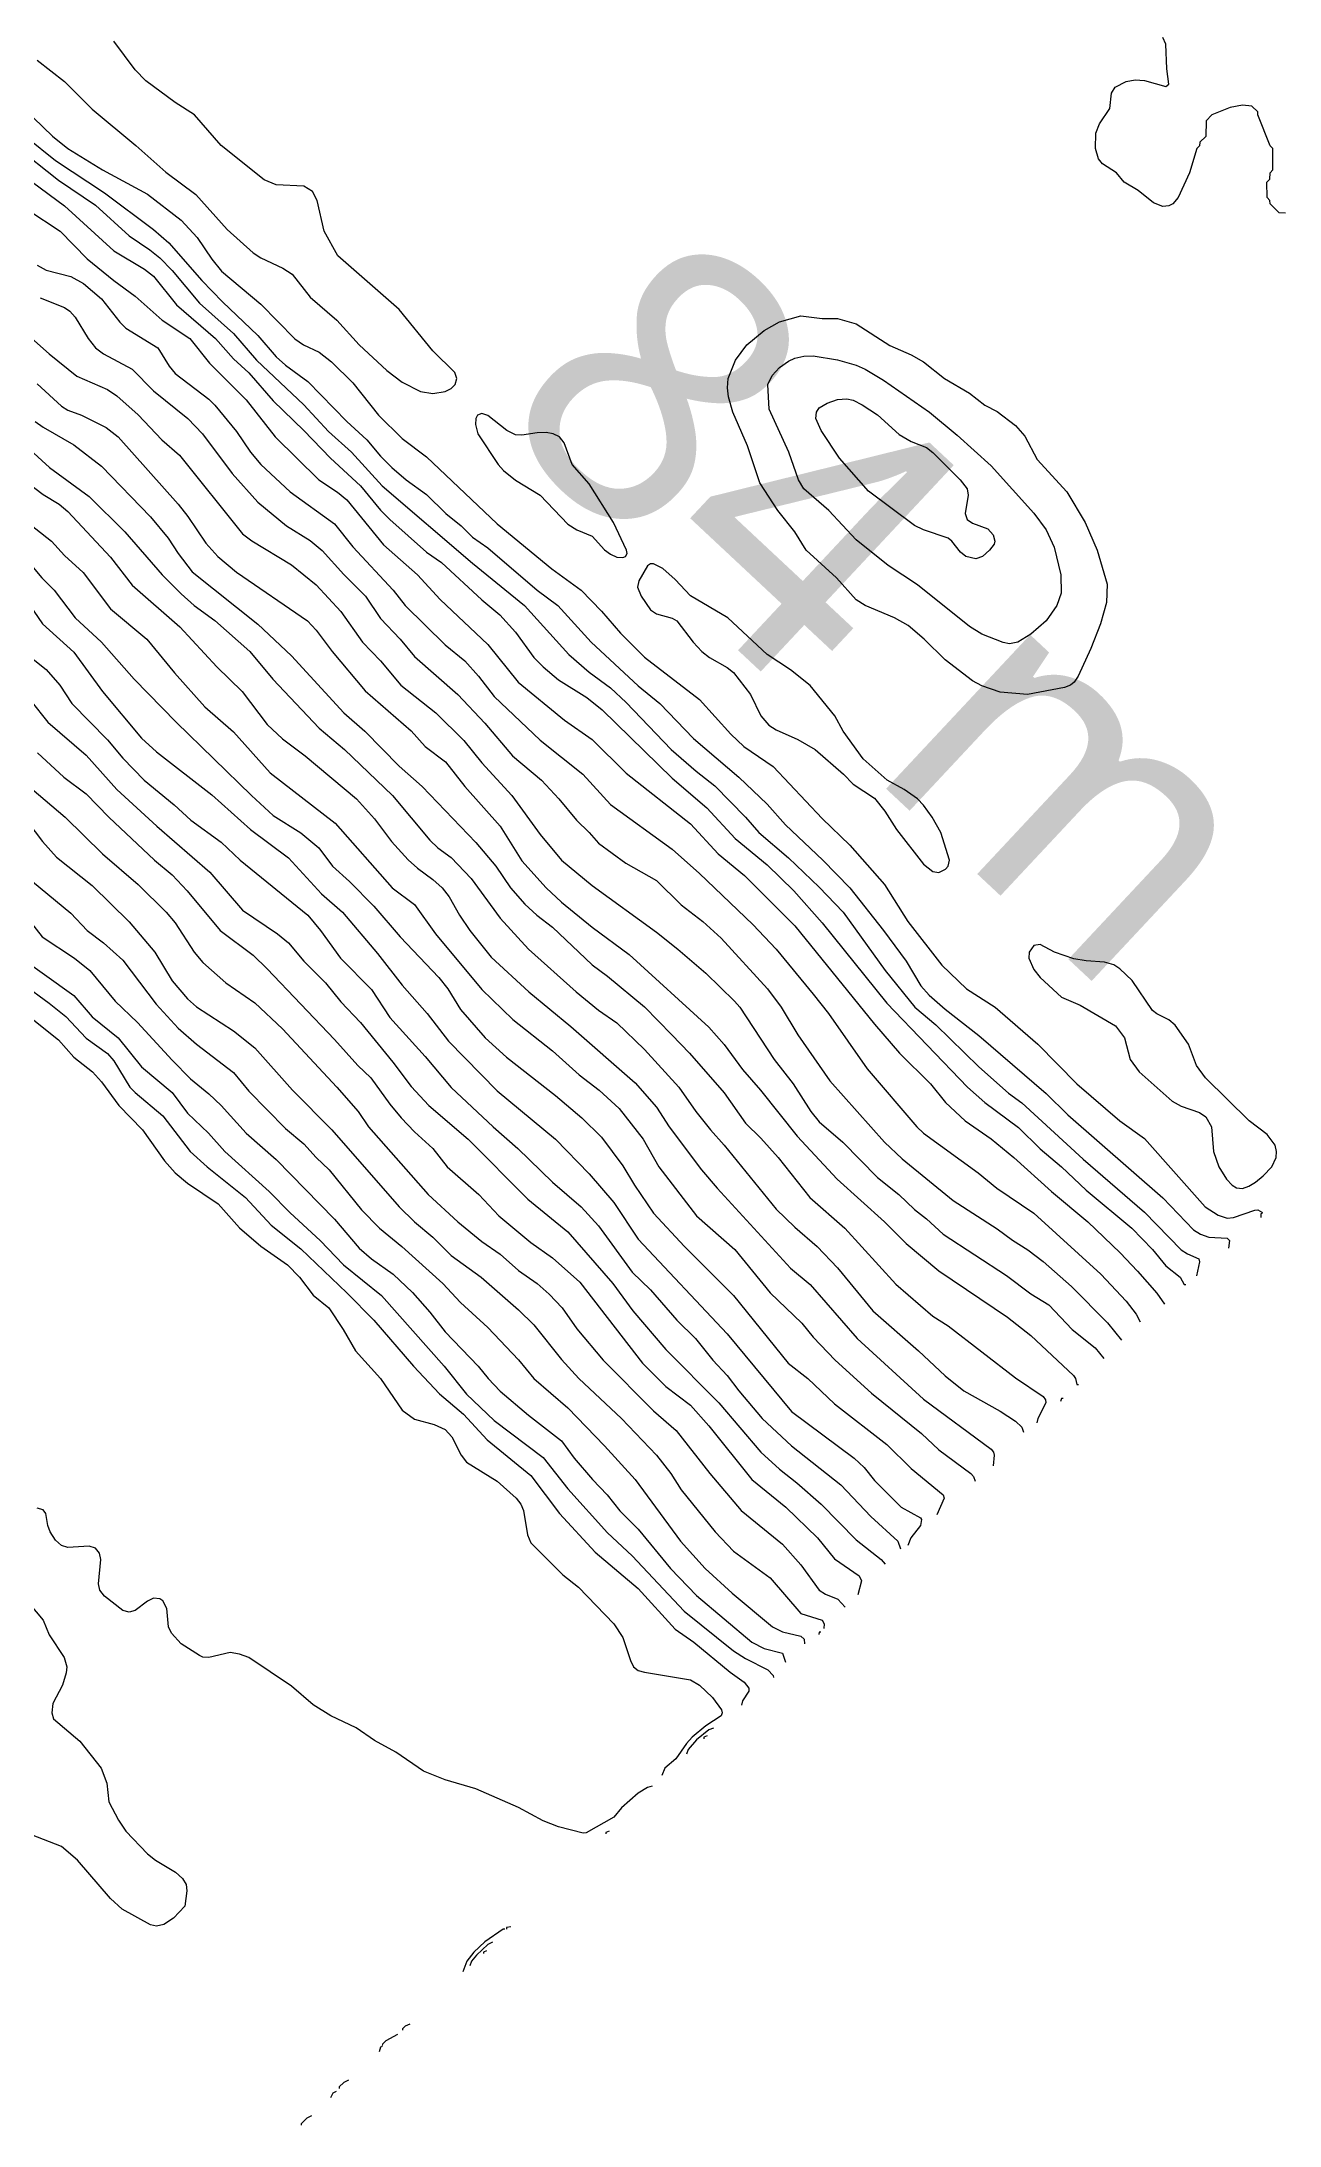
# Model space of a CAD drawing. Extents: x 474277 to 475042, y 254928 to 255625.
# Drawn here: x 474806.3 to 474837.3, y 254937.2 to 254989.3 of the extents above; entities that cross this region are included whole.
import ezdxf

# ---------------------------------------------------------------- set-up
doc = ezdxf.new("R2010")
doc.units = 0
doc.header["$MEASUREMENT"] = 0
doc.layers.add('BaseMapV2_DTM_export_MonNov09090547073261 — entities', color=1, linetype='CONTINUOUS')
doc.styles.get("Standard").update_dxf_attribs({"font": 'romans.shx'})

msp = doc.modelspace()

# ---------------------------------------------------------------- linework, layer by layer
at = {"layer": 'BaseMapV2_DTM_export_MonNov09090547073261 — entities', "color": 15, "linetype": 'Continuous', "true_color": 0xb7484b}
for points in [[(474816.431, 254980.562, 84), (474816.584, 254980.635, 84), (474816.682, 254980.735, 84), (474816.723, 254980.889, 84), (474816.678, 254981.042, 84), (474816.124, 254981.583, 84), (474815.281, 254982.614, 84), (474813.755, 254983.956, 84), (474813.408, 254984.569, 84), (474813.238, 254985.336, 84), (474813.118, 254985.566, 84), (474812.904, 254985.697, 84), (474812.214, 254985.732, 84), (474811.907, 254985.857, 84), (474810.837, 254986.716, 84), (474810.172, 254987.483, 84), (474809.683, 254987.792, 84), (474808.952, 254988.326, 84), (474808.686, 254988.606, 84), (474808.153, 254989.323, 84)], [(474837.44, 254985.025, 84.25), (474837.282, 254985.029, 84.25), (474837.057, 254985.256, 84.25), (474837.052, 254985.336, 84.25), (474836.978, 254985.413, 84.25), (474836.977, 254985.796, 84.25), (474837.049, 254985.873, 84.25), (474837.057, 254986.034, 84.25), (474837.125, 254986.103, 84.25), (474837.125, 254986.639, 84.25), (474837.057, 254986.708, 84.25), (474836.748, 254987.483, 84.25), (474836.747, 254987.559, 84.25), (474836.597, 254987.694, 84.25), (474836.367, 254987.718, 84.25), (474836.06, 254987.663, 84.25), (474835.602, 254987.483, 84.25), (474835.454, 254987.329, 84.25), (474835.446, 254986.942, 84.25), (474835.301, 254986.793, 84.25), (474835.293, 254986.708, 84.25), (474835.224, 254986.639, 84.25), (474835.044, 254986.026, 84.25), (474834.757, 254985.413, 84.25), (474834.623, 254985.259, 84.25), (474834.526, 254985.203, 84.25), (474834.373, 254985.19, 84.25), (474834.143, 254985.283, 84.25), (474833.76, 254985.589, 84.25), (474833.408, 254985.796, 84.25), (474833.218, 254986.026, 84.25), (474832.869, 254986.256, 84.25), (474832.763, 254986.377, 84.25), (474832.693, 254986.639, 84.25), (474832.7, 254987.023, 84.25), (474832.793, 254987.253, 84.25), (474833.046, 254987.636, 84.25), (474833.09, 254988.02, 84.25), (474833.183, 254988.173, 84.25), (474833.453, 254988.315, 84.25), (474833.683, 254988.359, 84.25), (474833.913, 254988.335, 84.25), (474834.45, 254988.192, 84.25), (474834.525, 254988.25, 84.25), (474834.47, 254988.633, 84.25), (474834.447, 254989.246, 84.25), (474834.373, 254989.415, 84.25)], [(474806.233, 254988.846, 84), (474806.923, 254988.316, 84), (474807.613, 254987.62, 84), (474808.703, 254986.716, 84), (474809.453, 254986.043, 84), (474810.199, 254985.489, 84), (474810.987, 254984.617, 84), (474811.638, 254984.032, 84), (474811.83, 254983.907, 84), (474812.38, 254983.649, 84), (474812.613, 254983.496, 84), (474813.057, 254982.918, 84), (474813.729, 254982.345, 84), (474814.282, 254981.732, 84), (474814.974, 254981.085, 84), (474815.357, 254980.795, 84), (474815.817, 254980.566, 84), (474816.124, 254980.516, 84), (474816.431, 254980.562, 84)], [(474805.236, 254987.508, 84.5), (474806.693, 254986.342, 84.5), (474807.92, 254985.53, 84.5), (474809.146, 254984.612, 84.5), (474809.53, 254984.283, 84.5), (474810.351, 254983.342, 84.5), (474810.865, 254982.806, 84.5), (474811.753, 254981.962, 84.5), (474812.214, 254981.432, 84.5), (474812.444, 254981.226, 84.5), (474812.999, 254980.812, 84.5), (474813.977, 254979.811, 84.5), (474814.476, 254979.355, 84.5), (474814.821, 254978.944, 84.5), (474815.102, 254978.665, 84.5), (474815.458, 254978.358, 84.5), (474815.971, 254977.988, 84.5), (474816.447, 254977.515, 84.5), (474816.835, 254977.208, 84.5), (474817.121, 254976.925, 84.5), (474817.504, 254976.655, 84.5), (474818.731, 254975.598, 84.5), (474819.247, 254975.215, 84.5), (474820.087, 254974.294, 84.5), (474821.261, 254973.204, 84.5), (474821.797, 254972.761, 84.5), (474822.641, 254971.89, 84.5), (474823.772, 254970.921, 84.5), (474824.482, 254970.252, 84.5), (474824.942, 254969.732, 84.5), (474825.876, 254968.85, 84.5), (474826.549, 254968.16, 84.5), (474827.392, 254967.087, 84.5), (474827.957, 254966.32, 84.5), (474828.326, 254965.707, 84.5), (474828.536, 254965.477, 84.5), (474828.929, 254965.126, 84.5), (474829.772, 254964.463, 84.5), (474831.459, 254963.013, 84.5), (474831.996, 254962.484, 84.5), (474834.373, 254960.411, 84.5), (474835.14, 254959.606, 84.5), (474835.312, 254959.496, 84.5), (474835.523, 254959.422, 84.5), (474835.983, 254959.397, 84.5), (474836.041, 254959.343, 84.5), (474836.015, 254959.151, 84.5)], [(474806.145, 254987.406, 84.25), (474806.616, 254986.948, 84.25), (474807.003, 254986.639, 84.25), (474807.87, 254986.103, 84.25), (474808.993, 254985.496, 84.25), (474809.837, 254984.848, 84.25), (474810.235, 254984.416, 84.25), (474810.603, 254983.868, 84.25), (474810.842, 254983.572, 84.25), (474811.83, 254982.746, 84.25), (474812.674, 254981.881, 84.25), (474812.894, 254981.732, 84.25), (474813.287, 254981.546, 84.25), (474813.594, 254981.303, 84.25), (474814.13, 254980.778, 84.25), (474814.765, 254979.969, 84.25), (474815.357, 254979.389, 84.25), (474815.971, 254978.927, 84.25), (474817.734, 254977.257, 84.25), (474819.1, 254976.135, 84.25), (474819.834, 254975.598, 84.25), (474820.341, 254975.076, 84.25), (474820.813, 254974.525, 84.25), (474821.415, 254973.924, 84.25), (474822.795, 254972.866, 84.25), (474823.573, 254971.994, 84.25), (474823.898, 254971.687, 84.25), (474824.635, 254971.191, 84.25), (474825.862, 254969.886, 84.25), (474826.552, 254969.22, 84.25), (474827.419, 254968.237, 84.25), (474827.998, 254967.317, 84.25), (474828.852, 254966.223, 84.25), (474829.466, 254965.631, 84.25), (474830.182, 254965.17, 84.25), (474831.252, 254964.25, 84.25), (474832.223, 254963.253, 84.25), (474833.299, 254962.333, 84.25), (474833.913, 254961.887, 84.25), (474835.435, 254960.186, 84.25), (474835.753, 254959.973, 84.25), (474835.983, 254959.898, 84.25), (474836.136, 254959.917, 84.25), (474836.673, 254960.101, 84.25), (474836.75, 254960.108, 84.25), (474836.865, 254960.037, 84.25)], [(474805.678, 254986.716, 84.75), (474806.77, 254985.846, 84.75), (474807.69, 254985.221, 84.75), (474808.533, 254984.453, 84.75), (474809.055, 254984.109, 84.75), (474809.3, 254983.903, 84.75), (474809.607, 254983.592, 84.75), (474810.297, 254982.772, 84.75), (474811.14, 254982.015, 84.75), (474811.72, 254981.349, 84.75), (474812.904, 254980.23, 84.75), (474813.517, 254979.566, 84.75), (474814.091, 254979.048, 84.75), (474814.857, 254978.205, 84.75), (474817.121, 254976.272, 84.75), (474818.42, 254975.215, 84.75), (474819.529, 254973.988, 84.75), (474820.034, 254973.544, 84.75), (474820.571, 254973.155, 84.75), (474820.955, 254972.793, 84.75), (474822.087, 254971.611, 84.75), (474822.706, 254971.074, 84.75), (474823.178, 254970.71, 84.75), (474823.945, 254969.92, 84.75), (474824.271, 254969.541, 84.75), (474825.018, 254968.908, 84.75), (474825.785, 254968.171, 84.75), (474826.379, 254967.547, 84.75), (474827.433, 254966.09, 84.75), (474828.172, 254965.17, 84.75), (474828.699, 254964.728, 84.75), (474829.772, 254963.684, 84.75), (474830.518, 254963.023, 84.75), (474830.846, 254962.78, 84.75), (474832.379, 254961.371, 84.75), (474833.913, 254960.049, 84.75), (474834.833, 254959.111, 84.75), (474834.986, 254959.004, 84.75), (474835.276, 254958.883, 84.75), (474835.293, 254958.806, 84.75), (474835.213, 254958.461, 84.75)], [(474806.121, 254985.796, 85), (474806.923, 254985.209, 85), (474808.15, 254984.084, 85), (474808.916, 254983.62, 85), (474809.146, 254983.444, 85), (474809.719, 254982.729, 85), (474810.695, 254981.885, 85), (474811.14, 254981.379, 85), (474811.523, 254981.028, 85), (474812.137, 254980.329, 85), (474812.904, 254979.592, 85), (474813.565, 254978.895, 85), (474814.319, 254978.205, 85), (474814.821, 254977.597, 85), (474815.051, 254977.362, 85), (474815.971, 254976.549, 85), (474816.346, 254976.288, 85), (474817.351, 254975.353, 85), (474817.801, 254974.985, 85), (474818.194, 254974.549, 85), (474818.654, 254973.917, 85), (474818.884, 254973.685, 85), (474819.268, 254973.36, 85), (474819.976, 254972.914, 85), (474820.355, 254972.608, 85), (474822.105, 254970.895, 85), (474822.978, 254970.154, 85), (474823.686, 254969.387, 85), (474824.482, 254968.733, 85), (474825.148, 254968.084, 85), (474825.862, 254967.285, 85), (474827.472, 254965.273, 85), (474829.494, 254963.176, 85), (474829.926, 254962.793, 85), (474830.769, 254962.163, 85), (474831.306, 254961.628, 85), (474831.844, 254961.183, 85), (474832.456, 254960.601, 85), (474833.597, 254959.649, 85), (474834.115, 254959.113, 85), (474834.45, 254958.711, 85), (474834.804, 254958.423, 85), (474834.91, 254958.24, 85), (474834.948, 254958.24, 85)], [(474806.003, 254985.109, 85.25), (474806.813, 254984.569, 85.25), (474807.484, 254983.879, 85.25), (474808.15, 254983.336, 85.25), (474808.686, 254982.947, 85.25), (474809.363, 254982.345, 85.25), (474810.049, 254981.885, 85.25), (474810.543, 254981.272, 85.25), (474811.459, 254980.352, 85.25), (474812.188, 254979.432, 85.25), (474813.278, 254978.358, 85.25), (474813.747, 254978.05, 85.25), (474813.977, 254977.852, 85.25), (474814.897, 254976.732, 85.25), (474815.741, 254975.982, 85.25), (474816.311, 254975.368, 85.25), (474817.504, 254974.243, 85.25), (474818.257, 254973.298, 85.25), (474819.421, 254972.351, 85.25), (474820.111, 254971.865, 85.25), (474820.955, 254971.026, 85.25), (474822.565, 254969.756, 85.25), (474823.256, 254969.004, 85.25), (474823.92, 254968.467, 85.25), (474825.172, 254967.208, 85.25), (474827.165, 254964.745, 85.25), (474827.793, 254964.02, 85.25), (474828.562, 254963.253, 85.25), (474828.941, 254962.793, 85.25), (474829.435, 254962.333, 85.25), (474830.079, 254961.878, 85.25), (474830.65, 254961.413, 85.25), (474831.588, 254960.569, 85.25), (474832.498, 254959.803, 85.25), (474833.31, 254959.036, 85.25), (474833.74, 254958.576, 85.25), (474834.22, 254958.023, 85.25), (474834.411, 254957.745, 85.25)], [(474806.238, 254983.726, 85.5), (474806.463, 254983.6, 85.5), (474807.076, 254983.439, 85.5), (474807.396, 254983.266, 85.5), (474807.841, 254982.882, 85.5), (474808.303, 254982.295, 85.5), (474808.456, 254982.143, 85.5), (474809.255, 254981.655, 85.5), (474809.535, 254981.195, 85.5), (474809.683, 254981.016, 85.5), (474810.527, 254980.373, 85.5), (474810.68, 254980.221, 85.5), (474811.217, 254979.565, 85.5), (474811.569, 254979.048, 85.5), (474811.83, 254978.739, 85.5), (474812.561, 254978.052, 85.5), (474813.67, 254977.258, 85.5), (474814.13, 254976.679, 85.5), (474815.136, 254975.598, 85.5), (474815.435, 254975.215, 85.5), (474816.431, 254974.231, 85.5), (474816.925, 254973.834, 85.5), (474817.264, 254973.451, 85.5), (474817.658, 254972.937, 85.5), (474818.808, 254971.852, 85.5), (474819.874, 254970.997, 85.5), (474820.571, 254970.241, 85.5), (474822.105, 254969.127, 85.5), (474822.795, 254968.517, 85.5), (474824.127, 254967.24, 85.5), (474824.712, 254966.627, 85.5), (474825.632, 254965.5, 85.5), (474826.014, 254965.017, 85.5), (474826.984, 254963.636, 85.5), (474828.222, 254962.18, 85.5), (474828.394, 254962.026, 85.5), (474829.756, 254961.03, 85.5), (474830.224, 254960.646, 85.5), (474831.153, 254960.02, 85.5), (474832.826, 254958.499, 85.5), (474833.453, 254957.828, 85.5), (474833.707, 254957.502, 85.5), (474833.809, 254957.311, 85.5)], [(474806.309, 254982.908, 85.75), (474806.923, 254982.665, 85.75), (474807.053, 254982.576, 85.75), (474807.188, 254982.422, 85.75), (474807.51, 254981.885, 85.75), (474807.693, 254981.655, 85.75), (474807.897, 254981.502, 85.75), (474808.61, 254981.124, 85.75), (474809.14, 254980.582, 85.75), (474809.999, 254979.892, 85.75), (474810.366, 254979.508, 85.75), (474811.109, 254978.512, 85.75), (474811.753, 254977.794, 85.75), (474812.472, 254977.208, 85.75), (474813.057, 254976.842, 85.75), (474813.364, 254976.593, 85.75), (474813.9, 254975.986, 85.75), (474814.439, 254975.445, 85.75), (474814.821, 254974.889, 85.75), (474815.308, 254974.371, 85.75), (474815.664, 254973.941, 85.75), (474816.752, 254972.991, 85.75), (474817.427, 254972.277, 85.75), (474818.116, 254971.457, 85.75), (474818.839, 254970.844, 85.75), (474819.276, 254970.384, 85.75), (474819.715, 254969.847, 85.75), (474820.037, 254969.541, 85.75), (474820.265, 254969.275, 85.75), (474820.949, 254968.774, 85.75), (474821.721, 254968.339, 85.75), (474822.335, 254967.735, 85.75), (474822.872, 254967.319, 85.75), (474823.332, 254966.901, 85.75), (474824.488, 254965.63, 85.75), (474824.83, 254965.17, 85.75), (474825.248, 254964.48, 85.75), (474826.052, 254963.33, 85.75), (474827.417, 254961.796, 85.75), (474827.855, 254961.384, 85.75), (474829.133, 254960.339, 85.75), (474830.232, 254959.632, 85.75), (474830.616, 254959.347, 85.75), (474830.999, 254959.111, 85.75), (474831.383, 254958.814, 85.75), (474832.094, 254958.192, 85.75), (474832.993, 254957.282, 85.75), (474833.338, 254956.85, 85.75)], [(474830.989, 254972.991, 84.25), (474830.309, 254973.049, 84.25), (474829.849, 254973.209, 84.25), (474829.619, 254973.334, 84.25), (474828.929, 254973.854, 84.25), (474828.409, 254974.371, 84.25), (474828.009, 254974.711, 84.25), (474827.67, 254974.908, 84.25), (474826.935, 254975.211, 84.25), (474826.705, 254975.356, 84.25), (474826.215, 254975.905, 84.25), (474825.456, 254976.595, 84.25), (474825.176, 254977.055, 84.25), (474824.75, 254977.592, 84.25), (474824.296, 254978.282, 84.25), (474823.988, 254979.202, 84.25), (474823.627, 254980.045, 84.25), (474823.52, 254980.429, 84.25), (474823.493, 254980.659, 84.25), (474823.508, 254980.889, 84.25), (474823.693, 254981.349, 84.25), (474823.978, 254981.732, 84.25), (474824.405, 254982.088, 84.25), (474824.788, 254982.302, 84.25), (474825.325, 254982.452, 84.25), (474825.862, 254982.391, 84.25), (474826.245, 254982.387, 84.25), (474826.705, 254982.258, 84.25), (474827.549, 254981.714, 84.25), (474828.085, 254981.48, 84.25), (474828.392, 254981.308, 84.25), (474828.915, 254980.889, 84.25), (474829.542, 254980.526, 84.25), (474829.926, 254980.224, 84.25), (474830.232, 254980.06, 84.25), (474830.692, 254979.713, 84.25), (474830.923, 254979.451, 84.25), (474831.229, 254978.867, 84.25), (474831.974, 254978.052, 84.25), (474832.43, 254977.285, 84.25), (474832.728, 254976.595, 84.25), (474832.98, 254975.751, 84.25), (474832.969, 254975.291, 84.25), (474832.812, 254974.755, 84.25), (474832.571, 254974.141, 84.25), (474832.26, 254973.451, 84.25), (474832.158, 254973.298, 84.25), (474832.065, 254973.221, 84.25), (474831.919, 254973.162, 84.25), (474830.989, 254972.991, 84.25)], [(474806.016, 254981.962, 86), (474806.532, 254981.502, 86), (474807.23, 254980.948, 86), (474807.996, 254980.614, 86), (474808.226, 254980.455, 86), (474808.763, 254979.981, 86), (474809.353, 254979.355, 86), (474809.792, 254978.972, 86), (474811.37, 254977.006, 86), (474811.6, 254976.83, 86), (474812.597, 254976.228, 86), (474813.21, 254975.731, 86), (474813.826, 254975.061, 86), (474814.372, 254974.294, 86), (474814.814, 254973.834, 86), (474815.324, 254973.221, 86), (474816.197, 254972.531, 86), (474816.902, 254971.841, 86), (474817.351, 254971.279, 86), (474818.103, 254970.461, 86), (474818.808, 254969.492, 86), (474819.344, 254968.847, 86), (474820.111, 254968.219, 86), (474821.721, 254967.047, 86), (474822.252, 254966.627, 86), (474822.948, 254966.023, 86), (474823.663, 254965.323, 86), (474823.796, 254965.17, 86), (474824.659, 254963.867, 86), (474825.133, 254963.253, 86), (474825.575, 254962.563, 86), (474825.785, 254962.309, 86), (474826.374, 254961.796, 86), (474827.242, 254960.919, 86), (474827.776, 254960.493, 86), (474828.162, 254960.119, 86), (474828.469, 254959.885, 86), (474828.884, 254959.496, 86), (474830.462, 254958.462, 86), (474831.076, 254958.01, 86), (474831.526, 254957.732, 86), (474832.11, 254957.119, 86), (474832.686, 254956.654, 86), (474832.899, 254956.391, 86)], [(474830.747, 254974.294, 84.5), (474830.539, 254974.257, 84.5), (474830.386, 254974.289, 84.5), (474829.849, 254974.496, 84.5), (474829.542, 254974.691, 84.5), (474828.239, 254975.731, 84.5), (474827.505, 254976.211, 84.5), (474826.705, 254976.852, 84.5), (474826.022, 254977.592, 84.5), (474825.403, 254978.128, 84.5), (474825.27, 254978.358, 84.5), (474825.024, 254979.048, 84.5), (474824.533, 254980.122, 84.5), (474824.499, 254980.735, 84.5), (474824.605, 254980.965, 84.5), (474824.788, 254981.161, 84.5), (474825.018, 254981.326, 84.5), (474825.172, 254981.397, 84.5), (474825.402, 254981.446, 84.5), (474825.632, 254981.454, 84.5), (474826.245, 254981.358, 84.5), (474826.705, 254981.22, 84.5), (474826.937, 254981.119, 84.5), (474827.395, 254980.847, 84.5), (474828.544, 254980.045, 84.5), (474829.236, 254979.471, 84.5), (474830.079, 254978.703, 84.5), (474831.153, 254977.523, 84.5), (474831.459, 254977.108, 84.5), (474831.656, 254976.671, 84.5), (474831.824, 254975.981, 84.5), (474831.831, 254975.521, 84.5), (474831.725, 254975.215, 84.5), (474831.459, 254974.831, 84.5), (474831.076, 254974.495, 84.5), (474830.747, 254974.294, 84.5)], [(474806.233, 254980.755, 86.25), (474806.846, 254980.194, 86.25), (474807, 254980.096, 86.25), (474807.341, 254979.969, 86.25), (474807.962, 254979.662, 86.25), (474808.261, 254979.432, 86.25), (474809.76, 254977.751, 86.25), (474810.006, 254977.438, 86.25), (474810.45, 254976.776, 86.25), (474810.748, 254976.441, 86.25), (474811.217, 254976.051, 86.25), (474812.994, 254974.831, 86.25), (474813.213, 254974.601, 86.25), (474813.607, 254974.064, 86.25), (474814.437, 254973.082, 86.25), (474815.587, 254972.079, 86.25), (474815.937, 254971.687, 86.25), (474816.445, 254971.304, 86.25), (474816.925, 254970.691, 86.25), (474817.811, 254969.695, 86.25), (474818.348, 254968.834, 86.25), (474818.961, 254968.16, 86.25), (474819.344, 254967.802, 86.25), (474820.111, 254967.17, 86.25), (474821.031, 254966.487, 86.25), (474823.025, 254964.676, 86.25), (474823.408, 254964.243, 86.25), (474823.868, 254963.616, 86.25), (474824.319, 254963.1, 86.25), (474825.229, 254961.95, 86.25), (474826.231, 254960.876, 86.25), (474827.414, 254959.803, 86.25), (474827.956, 254959.266, 86.25), (474828.776, 254958.585, 86.25), (474830.488, 254957.426, 86.25), (474831.076, 254956.967, 86.25), (474832.14, 254955.969, 86.25), (474832.193, 254955.892, 86.25), (474832.226, 254955.744, 86.25), (474832.264, 254955.739, 86.25)], [(474829.866, 254976.441, 84.75), (474829.696, 254976.38, 84.75), (474829.45, 254976.441, 84.75), (474829.312, 254976.544, 84.75), (474829.098, 254976.825, 84.75), (474829.006, 254976.898, 84.75), (474828.392, 254977.103, 84.75), (474828.162, 254977.218, 84.75), (474827.012, 254978.075, 84.75), (474826.29, 254978.895, 84.75), (474825.831, 254979.585, 84.75), (474825.702, 254979.892, 84.75), (474825.715, 254980.045, 84.75), (474825.785, 254980.153, 84.75), (474825.981, 254980.275, 84.75), (474826.245, 254980.361, 84.75), (474826.475, 254980.378, 84.75), (474826.629, 254980.346, 84.75), (474826.859, 254980.231, 84.75), (474827.242, 254979.977, 84.75), (474827.779, 254979.485, 84.75), (474828.085, 254979.316, 84.75), (474828.469, 254979.16, 84.75), (474828.622, 254979.042, 84.75), (474829.309, 254978.358, 84.75), (474829.479, 254978.128, 84.75), (474829.504, 254977.975, 84.75), (474829.43, 254977.515, 84.75), (474829.486, 254977.362, 84.75), (474829.619, 254977.269, 84.75), (474830.002, 254977.134, 84.75), (474830.132, 254976.978, 84.75), (474830.178, 254976.825, 84.75), (474830.161, 254976.748, 84.75), (474830.041, 254976.595, 84.75), (474829.866, 254976.441, 84.75)], [(474805.28, 254979.815, 86.75), (474806.548, 254978.665, 86.75), (474807.536, 254977.941, 86.75), (474808.425, 254977.055, 86.75), (474809.364, 254975.981, 86.75), (474809.837, 254975.509, 86.75), (474810.16, 254975.215, 86.75), (474810.68, 254974.843, 86.75), (474811.551, 254974.064, 86.75), (474812.125, 254973.374, 86.75), (474813.288, 254972.148, 86.75), (474813.916, 254971.611, 86.75), (474815.122, 254970.461, 86.75), (474816.047, 254969.347, 86.75), (474816.248, 254969.157, 86.75), (474816.584, 254968.912, 86.75), (474817.087, 254968.39, 86.75), (474817.811, 254967.397, 86.75), (474818.518, 254966.627, 86.75), (474819.708, 254965.553, 86.75), (474820.265, 254965.097, 86.75), (474820.725, 254964.778, 86.75), (474821.415, 254964.116, 86.75), (474822.276, 254963.176, 86.75), (474822.699, 254962.563, 86.75), (474823.063, 254962.103, 86.75), (474823.412, 254961.72, 86.75), (474824.712, 254960.127, 86.75), (474825.172, 254959.671, 86.75), (474825.73, 254959.189, 86.75), (474826.245, 254958.657, 86.75), (474827.122, 254957.579, 86.75), (474828.263, 254956.582, 86.75), (474828.929, 254955.957, 86.75), (474829.402, 254955.585, 86.75), (474830.309, 254955.074, 86.75), (474830.692, 254954.825, 86.75), (474830.846, 254954.673, 86.75), (474830.894, 254954.55, 86.75)], [(474806.189, 254979.815, 86.5), (474806.386, 254979.67, 86.5), (474807.153, 254979.234, 86.5), (474807.843, 254978.701, 86.5), (474809.07, 254977.429, 86.5), (474809.509, 254976.901, 86.5), (474809.758, 254976.518, 86.5), (474810.111, 254976.058, 86.5), (474811.753, 254974.748, 86.5), (474812.597, 254973.958, 86.5), (474813.9, 254972.532, 86.5), (474814.424, 254972.071, 86.5), (474815.281, 254971.199, 86.5), (474815.862, 254970.691, 86.5), (474817.197, 254969.286, 86.5), (474817.704, 254968.697, 86.5), (474818.064, 254968.16, 86.5), (474818.424, 254967.746, 86.5), (474818.725, 254967.47, 86.5), (474819.114, 254967.173, 86.5), (474820.111, 254966.23, 86.5), (474820.495, 254965.947, 86.5), (474821.415, 254965.183, 86.5), (474822.103, 254964.48, 86.5), (474822.543, 254964.02, 86.5), (474823.408, 254963.032, 86.5), (474823.945, 254962.273, 86.5), (474824.328, 254961.899, 86.5), (474824.755, 254961.413, 86.5), (474825.546, 254960.416, 86.5), (474826.428, 254959.649, 86.5), (474827.702, 254958.247, 86.5), (474828.622, 254957.452, 86.5), (474829.006, 254957.209, 86.5), (474830.692, 254955.906, 86.5), (474831.383, 254955.437, 86.5), (474831.44, 254955.355, 86.5), (474831.45, 254955.279, 86.5), (474831.245, 254954.895, 86.5), (474831.22, 254954.78, 86.5)], [(474820.878, 254976.415, 84), (474820.938, 254976.441, 84), (474820.986, 254976.518, 84), (474820.969, 254976.595, 84), (474820.638, 254977.285, 84), (474820.034, 254978.252, 84), (474819.611, 254978.742, 84), (474819.406, 254979.278, 84), (474819.293, 254979.432, 84), (474819.136, 254979.508, 84), (474818.961, 254979.535, 84), (474818.731, 254979.531, 84), (474818.348, 254979.471, 84), (474818.194, 254979.484, 84), (474817.977, 254979.585, 84), (474817.504, 254979.966, 84), (474817.351, 254980.012, 84), (474817.241, 254979.969, 84), (474817.201, 254979.892, 84), (474817.194, 254979.739, 84), (474817.25, 254979.508, 84), (474817.757, 254978.742, 84), (474817.89, 254978.588, 84), (474818.194, 254978.35, 84), (474818.808, 254977.972, 84), (474819.498, 254977.245, 84), (474819.728, 254977.108, 84), (474820.111, 254976.945, 84), (474820.418, 254976.608, 84), (474820.571, 254976.498, 84), (474820.725, 254976.421, 84), (474820.878, 254976.415, 84)], [(474805.619, 254978.575, 87), (474806.386, 254977.99, 87), (474806.79, 254977.745, 87), (474807, 254977.564, 87), (474808.073, 254976.419, 87), (474808.61, 254975.722, 87), (474809.806, 254974.678, 87), (474810.728, 254973.681, 87), (474811.357, 254973.068, 87), (474811.983, 254972.242, 87), (474812.367, 254971.884, 87), (474812.932, 254971.457, 87), (474814.221, 254970.384, 87), (474814.667, 254969.882, 87), (474815.097, 254969.311, 87), (474815.511, 254968.859, 87), (474815.741, 254968.644, 87), (474816.124, 254968.369, 87), (474816.356, 254968.16, 87), (474816.537, 254967.93, 87), (474816.795, 254967.47, 87), (474817.055, 254967.087, 87), (474817.581, 254966.424, 87), (474818.528, 254965.553, 87), (474819.574, 254964.692, 87), (474821.185, 254963.284, 87), (474821.721, 254962.672, 87), (474822.031, 254962.18, 87), (474822.845, 254961.106, 87), (474823.23, 254960.646, 87), (474825.065, 254958.653, 87), (474825.555, 254958.239, 87), (474826.737, 254956.889, 87), (474828.392, 254955.376, 87), (474830.079, 254954.122, 87), (474830.141, 254954.052, 87), (474830.158, 254953.975, 87), (474830.132, 254953.707, 87)], [(474805.926, 254977.349, 87.25), (474806.592, 254976.825, 87.25), (474806.923, 254976.467, 87.25), (474807.383, 254976.039, 87.25), (474808.073, 254975.131, 87.25), (474808.979, 254974.371, 87.25), (474809.672, 254973.528, 87.25), (474810.424, 254972.684, 87.25), (474811.14, 254972.053, 87.25), (474812.06, 254971.029, 87.25), (474813.686, 254969.771, 87.25), (474815.113, 254968.16, 87.25), (474815.664, 254967.737, 87.25), (474816.189, 254967.01, 87.25), (474817.351, 254965.617, 87.25), (474818.13, 254964.863, 87.25), (474819.114, 254964.082, 87.25), (474819.787, 254963.483, 87.25), (474820.281, 254963.1, 87.25), (474820.783, 254962.64, 87.25), (474821.384, 254961.873, 87.25), (474821.775, 254961.183, 87.25), (474822.713, 254959.956, 87.25), (474823.677, 254959.113, 87.25), (474824.558, 254958.033, 87.25), (474825.349, 254957.272, 87.25), (474825.632, 254956.922, 87.25), (474826.186, 254956.352, 87.25), (474827.089, 254955.522, 87.25), (474828.338, 254954.512, 87.25), (474828.776, 254954.11, 87.25), (474829.57, 254953.515, 87.25), (474829.638, 254953.439, 87.25), (474829.684, 254953.324, 87.25)], [(474805.966, 254976.365, 87.5), (474806.354, 254975.905, 87.5), (474806.657, 254975.598, 87.5), (474807.184, 254974.908, 87.5), (474807.843, 254974.294, 87.5), (474808.658, 254973.374, 87.5), (474809.713, 254972.301, 87.5), (474811.591, 254970.461, 87.5), (474812.137, 254969.967, 87.5), (474812.827, 254969.535, 87.5), (474813.274, 254969.157, 87.5), (474813.615, 254968.697, 87.5), (474814.041, 254968.314, 87.5), (474814.651, 254967.7, 87.5), (474815.311, 254966.934, 87.5), (474816.277, 254965.918, 87.5), (474816.5, 254965.63, 87.5), (474816.814, 254965.114, 87.5), (474817.434, 254964.403, 87.5), (474817.964, 254963.92, 87.5), (474819.191, 254962.967, 87.5), (474819.847, 254962.41, 87.5), (474820.341, 254961.922, 87.5), (474820.878, 254961.209, 87.5), (474821.163, 254960.723, 87.5), (474821.645, 254960.026, 87.5), (474822.417, 254959.189, 87.5), (474823.645, 254957.962, 87.5), (474825.006, 254956.276, 87.5), (474825.501, 254955.892, 87.5), (474826.169, 254955.26, 87.5), (474827.472, 254954.238, 87.5), (474828.085, 254953.638, 87.5), (474828.88, 254952.979, 87.5), (474828.908, 254952.902, 87.5), (474828.723, 254952.48, 87.5)], [(474828.776, 254968.54, 84), (474828.942, 254968.62, 84), (474829.006, 254968.699, 84), (474829.038, 254968.85, 84), (474828.823, 254969.541, 84), (474828.606, 254969.924, 84), (474828.392, 254970.22, 84), (474828.239, 254970.38, 84), (474827.907, 254970.614, 84), (474827.485, 254970.844, 84), (474826.884, 254971.381, 84), (474826.383, 254972.071, 84), (474826.171, 254972.454, 84), (474825.555, 254973.212, 84), (474825.066, 254973.604, 84), (474824.485, 254973.988, 84), (474823.499, 254974.908, 84), (474822.565, 254975.459, 84), (474822.181, 254975.863, 84), (474821.875, 254976.138, 84), (474821.645, 254976.255, 84), (474821.568, 254976.256, 84), (474821.491, 254976.202, 84), (474821.279, 254975.828, 84), (474821.243, 254975.675, 84), (474821.33, 254975.445, 84), (474821.568, 254975.102, 84), (474821.721, 254975.002, 84), (474822.105, 254974.9, 84), (474822.229, 254974.831, 84), (474822.633, 254974.294, 84), (474822.848, 254974.064, 84), (474823.043, 254973.911, 84), (474823.485, 254973.665, 84), (474823.638, 254973.543, 84), (474824.07, 254972.991, 84), (474824.324, 254972.454, 84), (474824.529, 254972.224, 84), (474824.712, 254972.105, 84), (474825.248, 254971.862, 84), (474825.685, 254971.611, 84), (474826.39, 254970.997, 84), (474826.629, 254970.75, 84), (474827.165, 254970.398, 84), (474827.424, 254970.077, 84), (474827.719, 254969.617, 84), (474828.392, 254968.747, 84), (474828.622, 254968.565, 84), (474828.776, 254968.54, 84)], [(474805.95, 254975.368, 87.75), (474806.367, 254974.755, 87.75), (474807.153, 254974.048, 87.75), (474807.872, 254973.068, 87.75), (474808.84, 254971.9, 87.75), (474809.223, 254971.555, 87.75), (474810.603, 254970.483, 87.75), (474811.572, 254969.617, 87.75), (474812.52, 254968.903, 87.75), (474813.345, 254968.007, 87.75), (474813.869, 254967.547, 87.75), (474814.744, 254966.519, 87.75), (474815.357, 254965.724, 87.75), (474815.982, 254965.017, 87.75), (474816.518, 254964.327, 87.75), (474817.734, 254963.08, 87.75), (474819.191, 254961.874, 87.75), (474820.034, 254961.006, 87.75), (474820.648, 254960.288, 87.75), (474821.261, 254959.378, 87.75), (474823.485, 254957.005, 87.75), (474825.095, 254955.065, 87.75), (474826.662, 254953.899, 87.75), (474826.907, 254953.669, 87.75), (474827.165, 254953.344, 87.75), (474827.834, 254952.672, 87.75), (474828.316, 254952.405, 87.75), (474828.337, 254952.365, 87.75), (474828.316, 254952.212, 87.75), (474828.074, 254951.905, 87.75), (474827.998, 254951.713, 87.75)], [(474805.849, 254974.101, 88), (474806.463, 254973.614, 88), (474806.806, 254973.221, 88), (474807.103, 254972.761, 88), (474807.996, 254971.86, 88), (474808.38, 254971.394, 88), (474808.908, 254970.844, 88), (474809.659, 254970.231, 88), (474810.077, 254969.847, 88), (474810.833, 254969.297, 88), (474811.313, 254968.85, 88), (474813.003, 254967.47, 88), (474813.32, 254967.087, 88), (474813.816, 254966.397, 88), (474814.59, 254965.614, 88), (474815.051, 254964.919, 88), (474815.933, 254963.943, 88), (474816.584, 254963.165, 88), (474817.634, 254962.18, 88), (474818.253, 254961.643, 88), (474819.115, 254960.799, 88), (474819.832, 254960.186, 88), (474820.265, 254959.705, 88), (474821.108, 254958.548, 88), (474821.568, 254958.107, 88), (474822.228, 254957.349, 88), (474822.689, 254956.889, 88), (474823.126, 254956.352, 88), (474823.487, 254955.969, 88), (474823.771, 254955.585, 88), (474824.361, 254954.895, 88), (474825.095, 254954.21, 88), (474826.322, 254953.232, 88), (474827.071, 254952.442, 88), (474827.752, 254951.828, 88), (474827.817, 254951.632, 88)], [(474806.079, 254972.828, 88.25), (474806.506, 254972.301, 88.25), (474807.46, 254971.477, 88.25), (474808.226, 254970.618, 88.25), (474809.224, 254969.694, 88.25), (474810.548, 254968.544, 88.25), (474811.37, 254967.596, 88.25), (474812.244, 254967.01, 88.25), (474812.52, 254966.779, 88.25), (474812.902, 254966.32, 88.25), (474813.44, 254965.782, 88.25), (474813.824, 254965.306, 88.25), (474814.319, 254964.787, 88.25), (474815.127, 254963.798, 88.25), (474815.587, 254963.187, 88.25), (474816.027, 254962.716, 88.25), (474817.011, 254961.873, 88.25), (474818.501, 254960.371, 88.25), (474819.498, 254959.558, 88.25), (474820.629, 254958.269, 88.25), (474821.129, 254957.579, 88.25), (474821.951, 254956.615, 88.25), (474823.279, 254955.279, 88.25), (474824.327, 254954.052, 88.25), (474824.788, 254953.624, 88.25), (474825.226, 254953.285, 88.25), (474825.836, 254952.748, 88.25), (474826.705, 254951.859, 88.25), (474827.335, 254951.368, 88.25), (474827.434, 254951.246, 88.25)], [(474806.243, 254971.534, 88.5), (474806.9, 254970.921, 88.5), (474807.46, 254970.508, 88.5), (474808.026, 254969.924, 88.5), (474809.172, 254968.85, 88.5), (474809.607, 254968.48, 88.5), (474809.986, 254968.084, 88.5), (474810.811, 254967.087, 88.5), (474811.636, 254966.474, 88.5), (474811.983, 254966.129, 88.5), (474813.67, 254964.365, 88.5), (474814.255, 254963.713, 88.5), (474814.575, 254963.406, 88.5), (474815.051, 254962.748, 88.5), (474815.332, 254962.41, 88.5), (474815.664, 254962.053, 88.5), (474816.124, 254961.643, 88.5), (474816.485, 254961.183, 88.5), (474817.279, 254960.493, 88.5), (474817.774, 254959.956, 88.5), (474818.578, 254959.294, 88.5), (474819.114, 254958.906, 88.5), (474819.804, 254958.297, 88.5), (474821.363, 254956.276, 88.5), (474821.951, 254955.69, 88.5), (474822.565, 254955.227, 88.5), (474823.025, 254954.704, 88.5), (474824.102, 254953.362, 88.5), (474824.95, 254952.672, 88.5), (474825.739, 254951.905, 88.5), (474826.169, 254951.382, 88.5), (474826.782, 254950.954, 88.5), (474826.839, 254950.832, 88.5), (474826.748, 254950.487, 88.5)], [(474805.773, 254970.914, 88.75), (474806.932, 254969.924, 88.75), (474807.87, 254969.004, 88.75), (474808.758, 254968.237, 88.75), (474809.46, 254967.547, 88.75), (474809.683, 254967.28, 88.75), (474810.158, 254966.55, 88.75), (474810.373, 254966.291, 88.75), (474810.952, 254965.783, 88.75), (474811.677, 254965.28, 88.75), (474812.369, 254964.633, 88.75), (474813.727, 254963.176, 88.75), (474814.257, 254962.563, 88.75), (474814.519, 254962.18, 88.75), (474816.008, 254960.493, 88.75), (474816.751, 254959.803, 88.75), (474817.351, 254959.318, 88.75), (474817.811, 254959.001, 88.75), (474818.271, 254958.593, 88.75), (474818.731, 254958.269, 88.75), (474819.038, 254958.002, 88.75), (474819.363, 254957.656, 88.75), (474819.728, 254957.131, 88.75), (474820.385, 254956.352, 88.75), (474821.645, 254955.083, 88.75), (474822.207, 254954.589, 88.75), (474823.047, 254953.515, 88.75), (474823.835, 254952.595, 88.75), (474824.87, 254951.752, 88.75), (474825.325, 254951.235, 88.75), (474825.785, 254950.601, 88.75), (474825.939, 254950.499, 88.75), (474826.247, 254950.372, 88.75), (474826.437, 254950.173, 88.75)], [(474806.003, 254969.798, 89), (474806.371, 254969.311, 89), (474806.717, 254968.927, 89), (474807.613, 254968.217, 89), (474808.533, 254967.307, 89), (474809.178, 254966.55, 89), (474809.607, 254965.831, 89), (474809.99, 254965.385, 89), (474810.22, 254965.179, 89), (474811.14, 254964.582, 89), (474811.677, 254964.159, 89), (474812.618, 254963.1, 89), (474813.6, 254962.103, 89), (474815.281, 254960.179, 89), (474815.669, 254959.803, 89), (474816.124, 254959.428, 89), (474816.584, 254958.969, 89), (474817.338, 254958.423, 89), (474818.271, 254957.608, 89), (474818.654, 254957.23, 89), (474819.344, 254956.366, 89), (474819.774, 254955.892, 89), (474820.839, 254954.895, 89), (474821.714, 254953.975, 89), (474822.072, 254953.515, 89), (474822.335, 254953.106, 89), (474823.187, 254952.058, 89), (474823.638, 254951.571, 89), (474824.555, 254950.908, 89), (474825.325, 254950.014, 89), (474825.862, 254949.849, 89), (474825.912, 254949.758, 89), (474825.896, 254949.643, 89)], [(474806.118, 254968.314, 89.25), (474807.076, 254967.521, 89.25), (474807.487, 254967.087, 89.25), (474807.896, 254966.78, 89.25), (474808.38, 254966.345, 89.25), (474809.21, 254965.247, 89.25), (474809.76, 254964.65, 89.25), (474810.219, 254964.25, 89.25), (474811.14, 254963.541, 89.25), (474811.523, 254963.076, 89.25), (474812.444, 254962.137, 89.25), (474812.904, 254961.756, 89.25), (474813.207, 254961.413, 89.25), (474813.534, 254961.106, 89.25), (474814.345, 254960.109, 89.25), (474814.79, 254959.649, 89.25), (474815.352, 254959.189, 89.25), (474816.372, 254958.269, 89.25), (474816.814, 254957.79, 89.25), (474817.504, 254957.162, 89.25), (474818.271, 254956.354, 89.25), (474818.651, 254955.892, 89.25), (474819.498, 254955.16, 89.25), (474820.418, 254954.209, 89.25), (474821.18, 254953.362, 89.25), (474822.315, 254951.828, 89.25), (474822.933, 254951.138, 89.25), (474823.605, 254950.525, 89.25), (474824.613, 254949.681, 89.25), (474824.865, 254949.556, 89.25), (474825.325, 254949.449, 89.25), (474825.405, 254949.375, 89.25), (474825.413, 254949.26, 89.25)], [(474806.002, 254967.394, 89.5), (474806.358, 254966.934, 89.5), (474807.169, 254966.397, 89.5), (474807.549, 254966.09, 89.5), (474808.184, 254965.323, 89.5), (474808.743, 254964.787, 89.5), (474809.607, 254963.847, 89.5), (474810.067, 254963.383, 89.5), (474810.527, 254963.011, 89.5), (474810.834, 254962.716, 89.5), (474811.46, 254962.026, 89.5), (474812.214, 254961.369, 89.5), (474813.67, 254959.874, 89.5), (474814.284, 254959.145, 89.5), (474814.59, 254958.883, 89.5), (474815.132, 254958.499, 89.5), (474815.62, 254958.039, 89.5), (474816.047, 254957.553, 89.5), (474816.431, 254957.058, 89.5), (474817.262, 254956.199, 89.5), (474817.507, 254955.892, 89.5), (474817.811, 254955.577, 89.5), (474818.517, 254954.972, 89.5), (474819.344, 254954.33, 89.5), (474819.662, 254953.899, 89.5), (474820.12, 254953.362, 89.5), (474820.485, 254952.979, 89.5), (474820.801, 254952.585, 89.5), (474821.261, 254952.126, 89.5), (474822.065, 254951.138, 89.5), (474822.718, 254950.469, 89.5), (474824.104, 254949.298, 89.5), (474824.405, 254949.145, 89.5), (474824.865, 254949.022, 89.5), (474824.94, 254948.8, 89.5)], [(474836.367, 254960.644, 84), (474836.52, 254960.696, 84), (474836.686, 254960.799, 84), (474836.878, 254960.953, 84), (474837.094, 254961.183, 84), (474837.207, 254961.413, 84), (474837.218, 254961.566, 84), (474837.182, 254961.72, 84), (474836.98, 254961.993, 84), (474836.531, 254962.333, 84), (474835.44, 254963.406, 84), (474835.216, 254963.713, 84), (474835.016, 254964.25, 84), (474834.68, 254964.725, 84), (474834.526, 254964.856, 84), (474834.22, 254965.008, 84), (474834.114, 254965.093, 84), (474833.606, 254965.841, 84), (474833.299, 254966.128, 84), (474833.146, 254966.234, 84), (474832.916, 254966.298, 84), (474832.456, 254966.329, 84), (474832.149, 254966.381, 84), (474831.665, 254966.55, 84), (474831.306, 254966.744, 84), (474831.153, 254966.714, 84), (474831.032, 254966.55, 84), (474831.025, 254966.397, 84), (474831.153, 254966.113, 84), (474831.306, 254965.915, 84), (474831.843, 254965.421, 84), (474832.303, 254965.226, 84), (474833.193, 254964.71, 84), (474833.418, 254964.403, 84), (474833.558, 254963.867, 84), (474833.781, 254963.56, 84), (474834.603, 254962.821, 84), (474834.833, 254962.699, 84), (474835.293, 254962.542, 84), (474835.446, 254962.429, 84), (474835.586, 254962.18, 84), (474835.644, 254961.566, 84), (474835.776, 254961.183, 84), (474835.965, 254960.876, 84), (474836.105, 254960.723, 84), (474836.213, 254960.659, 84), (474836.367, 254960.644, 84)], [(474805.215, 254966.243, 90), (474806.539, 254965.277, 90), (474806.951, 254964.94, 90), (474807.46, 254964.398, 90), (474807.996, 254964.013, 90), (474808.15, 254963.829, 90), (474808.556, 254963.176, 90), (474808.686, 254963.037, 90), (474809.376, 254962.459, 90), (474810.061, 254961.566, 90), (474810.487, 254961.183, 90), (474811.447, 254960.417, 90), (474812.088, 254959.726, 90), (474812.827, 254959.132, 90), (474813.977, 254958.03, 90), (474814.653, 254957.349, 90), (474815.642, 254956.199, 90), (474816.291, 254955.509, 90), (474816.891, 254954.996, 90), (474817.483, 254954.359, 90), (474818.578, 254953.466, 90), (474819.291, 254952.518, 90), (474820.188, 254951.547, 90), (474821.261, 254950.645, 90), (474822.181, 254949.622, 90), (474822.653, 254949.298, 90), (474823.562, 254948.548, 90), (474823.908, 254948.301, 90), (474824.025, 254948.148, 90), (474824.025, 254948.071, 90), (474823.868, 254947.836, 90), (474823.842, 254947.726, 90)], [(474805.745, 254966.474, 89.75), (474807.153, 254965.466, 89.75), (474807.613, 254964.931, 89.75), (474808.26, 254964.403, 89.75), (474808.84, 254963.683, 89.75), (474809.607, 254963.039, 89.75), (474809.99, 254962.524, 89.75), (474810.516, 254962.026, 89.75), (474810.927, 254961.566, 89.75), (474812.034, 254960.569, 89.75), (474812.556, 254960.033, 89.75), (474813.311, 254959.343, 89.75), (474813.894, 254958.729, 89.75), (474814.843, 254957.962, 89.75), (474816.412, 254956.199, 89.75), (474816.967, 254955.499, 89.75), (474817.658, 254954.845, 89.75), (474818.884, 254953.913, 89.75), (474819.5, 254953.132, 89.75), (474820.495, 254952.029, 89.75), (474821.108, 254951.461, 89.75), (474822.411, 254950.073, 89.75), (474823.638, 254949.086, 89.75), (474823.945, 254948.89, 89.75), (474824.496, 254948.608, 89.75), (474824.635, 254948.466, 89.75), (474824.643, 254948.416, 89.75)], [(474806.156, 254964.845, 90.25), (474806.77, 254964.353, 90.25), (474807.153, 254963.927, 90.25), (474807.619, 254963.56, 90.25), (474807.843, 254963.308, 90.25), (474808.274, 254962.716, 90.25), (474808.866, 254962.103, 90.25), (474809.42, 254961.336, 90.25), (474809.683, 254961.034, 90.25), (474809.99, 254960.777, 90.25), (474810.757, 254960.253, 90.25), (474811.293, 254959.657, 90.25), (474811.83, 254959.195, 90.25), (474812.493, 254958.729, 90.25), (474812.79, 254958.423, 90.25), (474813.134, 254957.973, 90.25), (474813.527, 254957.656, 90.25), (474813.886, 254957.119, 90.25), (474814.189, 254956.582, 90.25), (474814.821, 254955.889, 90.25), (474815.357, 254955.103, 90.25), (474815.664, 254954.878, 90.25), (474816.161, 254954.742, 90.25), (474816.431, 254954.613, 90.25), (474816.603, 254954.435, 90.25), (474816.833, 254953.975, 90.25), (474816.967, 254953.796, 90.25), (474817.734, 254953.324, 90.25), (474818.209, 254952.902, 90.25), (474818.326, 254952.748, 90.25), (474818.391, 254952.595, 90.25), (474818.493, 254951.982, 90.25), (474818.578, 254951.782, 90.25), (474819.379, 254950.985, 90.25), (474819.766, 254950.678, 90.25), (474820.648, 254949.756, 90.25), (474820.878, 254949.415, 90.25), (474821.065, 254948.838, 90.25), (474821.142, 254948.685, 90.25), (474821.261, 254948.594, 90.25), (474821.415, 254948.546, 90.25), (474822.565, 254948.36, 90.25), (474822.795, 254948.228, 90.25), (474823.118, 254947.918, 90.25), (474823.341, 254947.611, 90.25), (474823.358, 254947.534, 90.25), (474823.334, 254947.458, 90.25), (474822.948, 254947.209, 90.25), (474822.61, 254946.921, 90.25), (474822.468, 254946.768, 90.25), (474822.204, 254946.384, 90.25), (474821.922, 254946.154, 90.25), (474821.847, 254945.963, 90.25)], [(474836.865, 254960.029, 84.25), (474836.827, 254959.998, 84.25), (474836.824, 254959.918, 84.25)], [(474831.881, 254955.392, 86.25), (474831.843, 254955.392, 86.25), (474831.812, 254955.317, 86.25)], [(474821.606, 254945.7, 90.25), (474821.491, 254945.666, 90.25), (474821.261, 254945.528, 90.25), (474820.843, 254945.158, 90.25), (474820.648, 254944.924, 90.25), (474819.958, 254944.535, 90.25), (474819.881, 254944.523, 90.25), (474819.268, 254944.681, 90.25), (474818.884, 254944.837, 90.25), (474818.271, 254945.17, 90.25), (474817.197, 254945.632, 90.25), (474816.431, 254945.857, 90.25), (474815.894, 254946.076, 90.25), (474815.204, 254946.548, 90.25), (474814.667, 254946.839, 90.25), (474814.207, 254947.155, 90.25), (474813.579, 254947.458, 90.25), (474813.134, 254947.731, 90.25), (474812.597, 254948.201, 90.25), (474811.523, 254948.92, 90.25), (474811.293, 254948.999, 90.25), (474811.063, 254949.038, 90.25), (474810.527, 254948.913, 90.25), (474810.373, 254948.928, 90.25), (474810.297, 254948.965, 90.25), (474809.837, 254949.26, 90.25), (474809.591, 254949.528, 90.25), (474809.522, 254949.681, 90.25), (474809.474, 254950.141, 90.25), (474809.376, 254950.33, 90.25), (474809.3, 254950.385, 90.25), (474809.146, 254950.399, 90.25), (474808.993, 254950.322, 90.25), (474808.686, 254950.089, 90.25), (474808.533, 254950.047, 90.25), (474808.38, 254950.095, 90.25), (474807.922, 254950.448, 90.25), (474807.805, 254950.602, 90.25), (474807.77, 254950.755, 90.25), (474807.825, 254951.368, 90.25), (474807.791, 254951.522, 90.25), (474807.69, 254951.651, 90.25), (474807.536, 254951.696, 90.25), (474807, 254951.669, 90.25), (474806.846, 254951.72, 90.25), (474806.693, 254951.846, 90.25), (474806.558, 254952.058, 90.25), (474806.499, 254952.212, 90.25), (474806.451, 254952.518, 90.25), (474806.386, 254952.611, 90.25), (474806.233, 254952.647, 90.25)], [(474805.818, 254950.525, 90.25), (474806.386, 254949.848, 90.25), (474806.539, 254949.482, 90.25), (474806.913, 254948.915, 90.25), (474806.976, 254948.685, 90.25), (474806.963, 254948.531, 90.25), (474806.873, 254948.225, 90.25), (474806.629, 254947.765, 90.25), (474806.602, 254947.534, 90.25), (474806.644, 254947.381, 90.25), (474807.306, 254946.823, 90.25), (474807.832, 254946.154, 90.25), (474807.976, 254945.771, 90.25), (474808.026, 254945.311, 90.25), (474808.268, 254944.851, 90.25), (474808.456, 254944.577, 90.25), (474808.993, 254944.007, 90.25), (474809.191, 254943.854, 90.25), (474809.695, 254943.547, 90.25), (474809.869, 254943.394, 90.25), (474809.961, 254943.241, 90.25), (474809.974, 254943.087, 90.25), (474809.931, 254942.704, 90.25), (474809.646, 254942.397, 90.25), (474809.399, 254942.244, 90.25), (474809.223, 254942.203, 90.25), (474809.07, 254942.235, 90.25), (474808.362, 254942.627, 90.25), (474808.073, 254942.891, 90.25), (474807.244, 254943.854, 90.25), (474806.846, 254944.188, 90.25), (474805.389, 254944.762, 90.25)], [(474825.824, 254949.547, 89), (474825.785, 254949.547, 89), (474825.774, 254949.49, 89)], [(474823.14, 254947.147, 90), (474823.025, 254947.104, 90), (474822.718, 254946.862, 90), (474822.511, 254946.614, 90), (474822.47, 254946.499, 90)], [(474822.987, 254946.958, 89.75), (474822.898, 254946.921, 89.75), (474822.898, 254946.883, 89.75)], [(474820.533, 254944.573, 90), (474820.452, 254944.544, 90), (474820.452, 254944.506, 90)], [(474818.079, 254942.187, 90), (474817.968, 254942.167, 90), (474817.968, 254942.129, 90)], [(474817.926, 254942.129, 90), (474817.888, 254942.129, 90), (474817.427, 254941.811, 90), (474817.155, 254941.554, 90), (474816.976, 254941.324, 90), (474816.872, 254941.055, 90)], [(474817.619, 254941.797, 89.75), (474817.504, 254941.746, 89.75), (474817.216, 254941.477, 89.75), (474817.092, 254941.324, 89.75), (474817.052, 254941.209, 89.75)], [(474817.466, 254941.584, 89.5), (474817.396, 254941.554, 89.5), (474817.396, 254941.515, 89.5)], [(474815.549, 254939.752, 90), (474815.434, 254939.698, 90), (474815.366, 254939.637, 90), (474815.366, 254939.599, 90)], [(474814.859, 254939.194, 90), (474814.818, 254939.177, 90), (474814.787, 254939.062, 90)], [(474815.242, 254939.496, 90), (474814.951, 254939.33, 90), (474814.865, 254939.253, 90), (474814.862, 254939.215, 90)], [(474813.709, 254938.07, 90), (474813.628, 254938.027, 90), (474813.57, 254937.912, 90)], [(474814.015, 254938.351, 90), (474813.9, 254938.294, 90), (474813.785, 254938.18, 90), (474813.785, 254938.142, 90)], [(474813.095, 254937.459, 90), (474812.98, 254937.404, 90), (474812.839, 254937.26, 90), (474812.839, 254937.222, 90)]]:
    msp.add_polyline3d(points, dxfattribs=at)

# ---------------------------------------------------------------- texts
at = {"layer": 'BaseMapV2_DTM_export_MonNov09090547073261 — entities', "color": 250, "true_color": 0x323232, "insert": (474817.441, 254979.865), "char_height": 0.2, "width": 17.61571, "attachment_point": 7, "rotation": 316.9173}
msp.add_mtext('\\fOpen Sans|i0|b0;\\H7.02279;84\\~m', dxfattribs=at)

doc.saveas('drawing.dxf')
